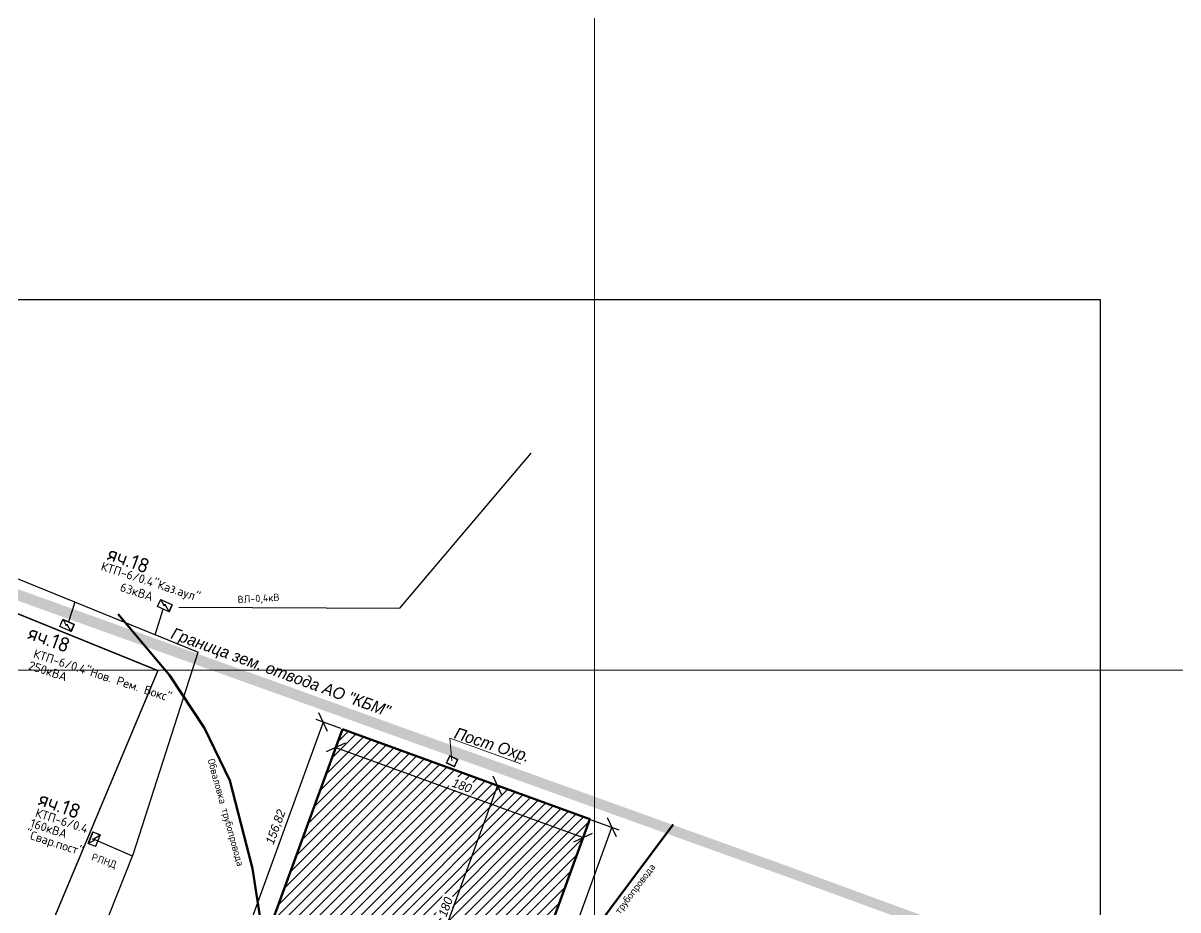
# Model space of a CAD drawing. Header units: millimetres. Extents: x 519 to 9564855, y -810 to 5021775.
# Drawn here: x 9523610 to 9524399, y 5006836 to 5007442 of the extents above; entities that cross this region are included whole.
import ezdxf

# ---------------------------------------------------------------- set-up
doc = ezdxf.new("R2010")
doc.units = ezdxf.units.MM
doc.header["$LTSCALE"] = 2
doc.header["$MEASUREMENT"] = 0
doc.header["$PDMODE"] = 2
doc.header["$PDSIZE"] = 5
for name, pattern in [('92051501$0$GROUND2', [35, 25, -10]), ('DASHED', [0.75, 0.5, -0.25]), ('HIDDEN2', [4.7625, 3.175, -1.5875])]:
    doc.linetypes.add(name, pattern=pattern)
for name, color, linetype in [('0_ANNOT_Dimensions', 7, 'Continuous'), ('COMPOUND', 3, 'Continuous'), ('GRID_PULKOVO', 7, 'Continuous'), ('ROAD_FIELD', 255, '92051501$0$GROUND2')]:
    doc.layers.add(name, color=color, linetype=linetype)
for name, color, linetype, lineweight in [('Land lease as of 24.06.2004', 47, 'HIDDEN2', 70), ('Электро', 1, 'Continuous', 30), ('Электроснаб', 1, 'Continuous', 18), ('Электроснабжене', 1, 'Continuous', 18)]:
    doc.layers.add(name, color=color, linetype=linetype, lineweight=lineweight)
doc.styles.add('GeoApp', font='', dxfattribs={"height": 1})
doc.styles.add('Line_GUGK', font='')
doc.styles.get("Standard").update_dxf_attribs({"font": 'isocpeur.ttf', "width": 0.5})
doc.styles.get('GeoApp').set_extended_font_data('D431', italic=True)
doc.styles.get('Line_GUGK').set_extended_font_data('Bm431', italic=True)
doc.dimstyles.new('ISO-25', dxfattribs={"dimtxt": 15, "dimasz": 10, "dimexe": 5, "dimexo": 5, "dimgap": 5, "dimtad": 1, "dimtxsty": 'Standard', "dimblk": 'OBLIQUE', "dimcen": 50, "dimadec": 0, "dimazin": 0, "dimtfac": 1, "dimtmove": 0, "dimatfit": 3, "dimfxl": 0, "dimarcsym": 0})

# ---------------------------------------------------------------- blocks, each defined once
blk = doc.blocks.new('_Oblique')
at = {"color": 0, "linetype": 'ByBlock', "lineweight": -2}
blk.add_line((-0.5, -0.5), (0.5, 0.5), dxfattribs=at)
blk = doc.blocks.new('*D94')
at = {"color": 0, "lineweight": -2, "transparency": 16777216}
for p, q in [((9523955.61, 5006737.93), (9524011.93, 5006892.51)), ((9523997.76, 5006897.67), (9524016.63, 5006890.8)), ((9523941.44, 5006743.09), (9523960.31, 5006736.22))]:
    blk.add_line(p, q, dxfattribs=at)
at = {"layer": 'DEFPOINTS', "color": 0, "linetype": 'ByBlock', "lineweight": 0, "transparency": 16777216}
for p in [(9523996.82, 5006898.02), (9524011.93, 5006892.51), (9523940.5, 5006743.43)]:
    blk.add_point(p, dxfattribs=at)
at = {"color": 0, "linetype": 'ByBlock', "lineweight": -2, "transparency": 16777216, "xscale": 10, "yscale": 10, "zscale": 10}
for p, rotation in [((9524011.93, 5006892.51), 69.98382279216203), ((9523955.61, 5006737.93), 249.983822792162)]:
    blk.add_blockref('_Oblique', p, dxfattribs=dict(at, rotation=rotation))
at = {"color": 0, "linetype": 'ByBlock', "lineweight": 0, "transparency": 16777216, "insert": (9523978.54, 5006817.13), "char_height": 6, "attachment_point": 5, "rotation": 69.98382, "style": 'Line_GUGK', "bg_fill": 3, "box_fill_scale": 1.25, "bg_fill_color": 256, "bg_fill_true_color": 13158600, "bg_fill_transparency": 0}
blk.add_mtext('164,52', dxfattribs=at)
blk = doc.blocks.new('*D96')
at = {"color": 0, "lineweight": -2, "transparency": 16777216}
for p, q in [((9523814.59, 5006964.4), (9523760.91, 5006817.05)), ((9523826.75, 5006959.97), (9523809.89, 5006966.11)), ((9523773.07, 5006812.62), (9523756.21, 5006818.77))]:
    blk.add_line(p, q, dxfattribs=at)
at = {"layer": 'DEFPOINTS', "color": 0, "linetype": 'ByBlock', "lineweight": 0, "transparency": 16777216}
for p in [(9523827.69, 5006959.63), (9523760.91, 5006817.05), (9523774.01, 5006812.28)]:
    blk.add_point(p, dxfattribs=at)
at = {"color": 0, "linetype": 'ByBlock', "lineweight": -2, "transparency": 16777216, "xscale": 10, "yscale": 10, "zscale": 10}
for p, rotation in [((9523814.59, 5006964.4), 69.98382279340841), ((9523760.91, 5006817.05), 249.9838227934084)]:
    blk.add_blockref('_Oblique', p, dxfattribs=dict(at, rotation=rotation))
at = {"color": 0, "linetype": 'ByBlock', "lineweight": 0, "transparency": 16777216, "insert": (9523782.51, 5006892.63), "char_height": 6, "attachment_point": 5, "rotation": 69.98382, "style": 'Line_GUGK', "bg_fill": 3, "box_fill_scale": 1.25, "bg_fill_color": 256, "bg_fill_true_color": 13158600, "bg_fill_transparency": 0}
blk.add_mtext('156,82', dxfattribs=at)
blk = doc.blocks.new('*D97')
at = {"color": 0, "lineweight": -2, "transparency": 16777216}
for p, q in [((9523827.35, 5006958.69), (9523821.42, 5006942.42)), ((9523823.13, 5006947.11), (9523992.26, 5006885.5)), ((9523996.48, 5006897.08), (9523990.55, 5006880.8))]:
    blk.add_line(p, q, dxfattribs=at)
at = {"layer": 'DEFPOINTS', "color": 0, "linetype": 'ByBlock', "lineweight": 0, "transparency": 16777216}
for p in [(9523827.69, 5006959.63), (9523996.82, 5006898.02), (9523992.26, 5006885.5)]:
    blk.add_point(p, dxfattribs=at)
at = {"color": 0, "linetype": 'ByBlock', "lineweight": -2, "transparency": 16777216, "xscale": 10, "yscale": 10, "zscale": 10}
for p, rotation in [((9523823.13, 5006947.11), 159.9838227928883), ((9523992.26, 5006885.5), 339.9838227928882)]:
    blk.add_blockref('_Oblique', p, dxfattribs=dict(at, rotation=rotation))
at = {"color": 0, "linetype": 'ByBlock', "lineweight": 0, "transparency": 16777216, "insert": (9523909.41, 5006921.01), "char_height": 6, "attachment_point": 5, "rotation": 339.98382, "style": 'Line_GUGK', "bg_fill": 3, "box_fill_scale": 1.25, "bg_fill_color": 256, "bg_fill_true_color": 13158600, "bg_fill_transparency": 0}
blk.add_mtext('180', dxfattribs=at)
blk = doc.blocks.new('*D98')
at = {"color": 0, "lineweight": -2, "transparency": 16777216}
for p, q in [((9523933.71, 5006921.01), (9523872.09, 5006751.88)), ((9523929.41, 5006922.57), (9523938.4, 5006919.3)), ((9523867.8, 5006753.44), (9523876.79, 5006750.17))]:
    blk.add_line(p, q, dxfattribs=at)
at = {"layer": 'DEFPOINTS', "color": 0, "linetype": 'ByBlock', "lineweight": 0, "transparency": 16777216}
for p in [(9523928.47, 5006922.91), (9523866.86, 5006753.79), (9523872.09, 5006751.88)]:
    blk.add_point(p, dxfattribs=at)
at = {"color": 0, "linetype": 'ByBlock', "lineweight": -2, "transparency": 16777216, "xscale": 10, "yscale": 10, "zscale": 10}
for p, rotation in [((9523933.71, 5006921.01), 69.9838227926853), ((9523872.09, 5006751.88), 249.9838227926853)]:
    blk.add_blockref('_Oblique', p, dxfattribs=dict(at, rotation=rotation))
at = {"color": 0, "linetype": 'ByBlock', "lineweight": 0, "transparency": 16777216, "insert": (9523898.2, 5006838.15), "char_height": 6, "attachment_point": 5, "rotation": 69.98382, "style": 'Line_GUGK', "bg_fill": 3, "box_fill_scale": 1.25, "bg_fill_color": 256, "bg_fill_true_color": 13158600, "bg_fill_transparency": 0}
blk.add_mtext('180', dxfattribs=at)
blk = doc.blocks.new('*D107')
at = {"layer": '0_ANNOT_Dimensions', "color": 0, "lineweight": -2, "transparency": 16777216}
for p, q in [((9523314.06, 5006886.19), (9523320.3, 5006901.39)), ((9523318.4, 5006896.76), (9524318.55, 5006485.95)), ((9524314.21, 5006475.39), (9524320.45, 5006490.58))]:
    blk.add_line(p, q, dxfattribs=at)
at = {"layer": 'DEFPOINTS', "color": 0, "lineweight": 25, "transparency": 16777216}
for p in [(9523312.16, 5006881.57), (9524318.55, 5006485.95), (9524312.31, 5006470.76)]:
    blk.add_point(p, dxfattribs=at)
at = {"layer": '0_ANNOT_Dimensions', "color": 0, "lineweight": -2, "transparency": 16777216, "xscale": 10, "yscale": 10, "zscale": 10}
for p, rotation in [((9523318.4, 5006896.76), 157.6697679268706), ((9524318.55, 5006485.95), 337.6697679268705)]:
    blk.add_blockref('_Oblique', p, dxfattribs=dict(at, rotation=rotation))
at = {"layer": '0_ANNOT_Dimensions', "color": 0, "lineweight": 25, "transparency": 16777216, "insert": (9523823.79, 5006704.31), "char_height": 15, "attachment_point": 5, "rotation": 337.66977, "bg_fill": 3, "box_fill_scale": 1.25, "bg_fill_color": 256, "bg_fill_true_color": 13158600, "bg_fill_transparency": 0}
blk.add_mtext('1081,23', dxfattribs=at)

msp = doc.modelspace()

# ---------------------------------------------------------------- hatches: boundary and pattern name
at = {"linetype": 'Continuous'}
h = msp.add_hatch(dxfattribs=at)
h.set_pattern_fill('_USER', color=1, scale=5, angle=45, pattern_type=0)
h.set_pattern_definition([(45, (-20.8386, 4.6274), (-3.535533906, 3.535533906), [])])
h.paths.add_polyline_path([(9523827.69065, 5006959.6272), (9523766.07927, 5006790.49992), (9523935.20656, 5006728.88854), (9523996.81794, 5006898.01582)])

# ---------------------------------------------------------------- linework, layer by layer
at = {"color": 24, "linetype": 'ByBlock', "lineweight": 50}
for p, q in [((9523709.51386, 5006996.48059), (9523674.38441, 5007038.22221)), ((9523733.38676, 5006960.24802), (9523709.51386, 5006996.48059)), ((9523750.751, 5006924.49), (9523733.38676, 5006960.24802)), ((9523766.28109, 5006864.48665), (9523750.751, 5006924.49)), ((9523772.44456, 5006824.55739), (9523766.28109, 5006864.48665))]:
    msp.add_line(p, q, dxfattribs=at)
at = {"linetype": 'ByBlock', "lineweight": 0}
for p, q in [((9523902.40172, 5006937.92671), (9523901.12963, 5006953.4635)), ((9523901.12963, 5006953.4635), (9523949.6122, 5006935.94932))]:
    msp.add_line(p, q, dxfattribs=at)
at = {"color": 1, "linetype": 'ByBlock', "lineweight": 50}
msp.add_lwpolyline([(9523827.69065, 5006959.6272), (9523766.07927, 5006790.49992), (9523935.20656, 5006728.88854), (9523996.81794, 5006898.01582)], close=True, dxfattribs=at)
at = {"layer": 'COMPOUND', "lineweight": 0, "const_width": 1}
msp.add_lwpolyline([(9523429.237, 5006849.055), (9523446.237, 5006894.355), (9523395.437, 5006915.355), (9523466.837, 5007094.855), (9523701.64638, 5006999.60223), (9523606.6179, 5006772.9946), (9523429.237, 5006849.055)], dxfattribs=at)
msp.add_lwpolyline([(9523901.09207, 5006941.31863), (9523906.47295, 5006938.79379), (9523904.24681, 5006934.04948), (9523898.86593, 5006936.57432)], close=True, dxfattribs=at)
at = {"layer": 'GRID_PULKOVO', "lineweight": 0}
for p, q in [((9524000, 5011000), (9524000, 4992000)), ((9519000, 5007000), (9533000, 5007000))]:
    msp.add_line(p, q, dxfattribs=at)
at = {"layer": 'Land lease as of 24.06.2004', "color": 35, "linetype": 'DASHED', "lineweight": 0, "ltscale": 5, "const_width": 7}
for points in [[(9524130, 5006863), (9523371.76022, 5007135.84434)], [(9524130, 5006863), (9523386, 5007130)], [(9524130, 5006863), (9524380.42, 5006771.22)]]:
    msp.add_lwpolyline(points, dxfattribs=at)
at = {"layer": 'Электро'}
for p, q in [((9523866.94677, 5007042.17402, 0), (9523956.76431, 5007148.12709, 0)), ((9523644.97803, 5007046.3848, 0), (9523640.58058, 5007032.85083, 0)), ((9523701.45678, 5007043.29711, 0), (9523703.609, 5007048.12542, 0)), ((9523709.24267, 5007039.82654, 0), (9523701.45678, 5007043.29711, 0)), ((9523703.609, 5007048.12542, 0), (9523711.39489, 5007044.65485, 0)), ((9523711.33029, 5007044.63008, 0), (9523703.7512, 5007048.00847, 0)), ((9523703.7512, 5007048.00847, 0), (9523705.83316, 5007043.86636, 0)), ((9523705.83316, 5007043.86636, 0), (9523706.31669, 5007044.95111, 0)), ((9523706.31669, 5007044.95111, 0), (9523709.14184, 5007039.88948, 0)), ((9523709.14184, 5007039.88948, 0), (9523711.33029, 5007044.63008, 0)), ((9523711.39489, 5007044.65485, 0), (9523709.24267, 5007039.82654, 0)), ((9523716.02106, 5007043.04126, 0), (9523866.94677, 5007042.17402, 0)), ((9523634.53541, 5007029.7578, 0), (9523636.68763, 5007034.58611, 0)), ((9523636.68763, 5007034.58611, 0), (9523644.47352, 5007031.11554, 0)), ((9523699.68568, 5007024.1297, 0), (9523705.34972, 5007041.56182, 0)), ((9523642.3213, 5007026.28723, 0), (9523634.53541, 5007029.7578, 0)), ((9523644.40892, 5007031.09077, 0), (9523636.82983, 5007034.46916, 0)), ((9523636.82983, 5007034.46916, 0), (9523638.91179, 5007030.32705, 0)), ((9523638.91179, 5007030.32705, 0), (9523639.39532, 5007031.41181, 0)), ((9523639.39532, 5007031.41181, 0), (9523642.22047, 5007026.35017, 0)), ((9523642.22047, 5007026.35017, 0), (9523644.40892, 5007031.09077, 0)), ((9523644.47352, 5007031.11554, 0), (9523642.3213, 5007026.28723, 0)), ((9523654.05084, 5006881.47566), (9523657.23253, 5006889.38399)), ((9523657.25966, 5006889.32034), (9523654.16248, 5006881.62206)), ((9523657.12335, 5006884.29832), (9523662.07758, 5006887.30783)), ((9523657.23253, 5006889.38399), (9523662.13678, 5006887.41091)), ((9523662.07758, 5006887.30783), (9523657.25966, 5006889.32034)), ((9523662.13678, 5006887.41091), (9523658.95509, 5006879.50257)), ((9523658.95509, 5006879.50257), (9523654.05084, 5006881.47566)), ((9523654.16248, 5006881.62206), (9523658.22516, 5006883.85504)), ((9523658.22516, 5006883.85504), (9523657.12335, 5006884.29832))]:
    msp.add_line(p, q, dxfattribs=at)
at = {"layer": 'Электроснаб', "color": 1, "linetype": 'ByBlock', "lineweight": 0}
for p, q in [((9523866.94677, 5007042.17402, 0), (9523956.76431, 5007148.12709, 0)), ((9523644.97803, 5007046.3848, 0), (9523640.58058, 5007032.85083, 0)), ((9523701.45678, 5007043.29711, 0), (9523703.609, 5007048.12542, 0)), ((9523709.24267, 5007039.82654, 0), (9523701.45678, 5007043.29711, 0)), ((9523703.609, 5007048.12542, 0), (9523711.39489, 5007044.65485, 0)), ((9523711.33029, 5007044.63008, 0), (9523703.7512, 5007048.00847, 0)), ((9523703.7512, 5007048.00847, 0), (9523705.83316, 5007043.86636, 0)), ((9523705.83316, 5007043.86636, 0), (9523706.31669, 5007044.95111, 0)), ((9523706.31669, 5007044.95111, 0), (9523709.14184, 5007039.88948, 0)), ((9523709.14184, 5007039.88948, 0), (9523711.33029, 5007044.63008, 0)), ((9523711.39489, 5007044.65485, 0), (9523709.24267, 5007039.82654, 0)), ((9523716.02106, 5007043.04126, 0), (9523866.94677, 5007042.17402, 0)), ((9523634.53541, 5007029.7578, 0), (9523636.68763, 5007034.58611, 0)), ((9523636.68763, 5007034.58611, 0), (9523644.47352, 5007031.11554, 0)), ((9523699.68568, 5007024.1297, 0), (9523705.34972, 5007041.56182, 0)), ((9523642.3213, 5007026.28723, 0), (9523634.53541, 5007029.7578, 0)), ((9523644.40892, 5007031.09077, 0), (9523636.82983, 5007034.46916, 0)), ((9523636.82983, 5007034.46916, 0), (9523638.91179, 5007030.32705, 0)), ((9523638.91179, 5007030.32705, 0), (9523639.39532, 5007031.41181, 0)), ((9523639.39532, 5007031.41181, 0), (9523642.22047, 5007026.35017, 0)), ((9523642.22047, 5007026.35017, 0), (9523644.40892, 5007031.09077, 0)), ((9523644.47352, 5007031.11554, 0), (9523642.3213, 5007026.28723, 0)), ((9523654.05084, 5006881.47566), (9523657.23253, 5006889.38399)), ((9523657.25966, 5006889.32034), (9523654.16248, 5006881.62206)), ((9523657.12335, 5006884.29832), (9523662.07758, 5006887.30783)), ((9523657.23253, 5006889.38399), (9523662.13678, 5006887.41091)), ((9523662.07758, 5006887.30783), (9523657.25966, 5006889.32034)), ((9523662.13678, 5006887.41091), (9523658.95509, 5006879.50257)), ((9523658.95509, 5006879.50257), (9523654.05084, 5006881.47566)), ((9523654.16248, 5006881.62206), (9523658.22516, 5006883.85504)), ((9523658.22516, 5006883.85504), (9523657.12335, 5006884.29832))]:
    msp.add_line(p, q, dxfattribs=at)
at = {"layer": 'Электроснабжене', "color": 1, "linetype": 'ByBlock', "lineweight": 0}
for p, q in [((9523866.94677, 5007042.17402, 0), (9523956.76431, 5007148.12709, 0)), ((9523644.97803, 5007046.3848, 0), (9523640.58058, 5007032.85083, 0)), ((9523701.45678, 5007043.29711, 0), (9523703.609, 5007048.12542, 0)), ((9523709.24267, 5007039.82654, 0), (9523701.45678, 5007043.29711, 0)), ((9523703.609, 5007048.12542, 0), (9523711.39489, 5007044.65485, 0)), ((9523711.33029, 5007044.63008, 0), (9523703.7512, 5007048.00847, 0)), ((9523703.7512, 5007048.00847, 0), (9523705.83316, 5007043.86636, 0)), ((9523705.83316, 5007043.86636, 0), (9523706.31669, 5007044.95111, 0)), ((9523706.31669, 5007044.95111, 0), (9523709.14184, 5007039.88948, 0)), ((9523709.14184, 5007039.88948, 0), (9523711.33029, 5007044.63008, 0)), ((9523711.39489, 5007044.65485, 0), (9523709.24267, 5007039.82654, 0)), ((9523716.02106, 5007043.04126, 0), (9523866.94677, 5007042.17402, 0)), ((9523634.53541, 5007029.7578, 0), (9523636.68763, 5007034.58611, 0)), ((9523636.68763, 5007034.58611, 0), (9523644.47352, 5007031.11554, 0)), ((9523699.68568, 5007024.1297, 0), (9523705.34972, 5007041.56182, 0)), ((9523642.3213, 5007026.28723, 0), (9523634.53541, 5007029.7578, 0)), ((9523644.40892, 5007031.09077, 0), (9523636.82983, 5007034.46916, 0)), ((9523636.82983, 5007034.46916, 0), (9523638.91179, 5007030.32705, 0)), ((9523638.91179, 5007030.32705, 0), (9523639.39532, 5007031.41181, 0)), ((9523639.39532, 5007031.41181, 0), (9523642.22047, 5007026.35017, 0)), ((9523642.22047, 5007026.35017, 0), (9523644.40892, 5007031.09077, 0)), ((9523644.47352, 5007031.11554, 0), (9523642.3213, 5007026.28723, 0)), ((9523654.05084, 5006881.47566), (9523657.23253, 5006889.38399)), ((9523657.25966, 5006889.32034), (9523654.16248, 5006881.62206)), ((9523657.12335, 5006884.29832), (9523662.07758, 5006887.30783)), ((9523657.23253, 5006889.38399), (9523662.13678, 5006887.41091)), ((9523662.07758, 5006887.30783), (9523657.25966, 5006889.32034)), ((9523662.13678, 5006887.41091), (9523658.95509, 5006879.50257)), ((9523658.95509, 5006879.50257), (9523654.05084, 5006881.47566)), ((9523654.16248, 5006881.62206), (9523658.22516, 5006883.85504)), ((9523658.22516, 5006883.85504), (9523657.12335, 5006884.29832))]:
    msp.add_line(p, q, dxfattribs=at)
at = {"layer": 'Электроснабжене', "color": 1, "linetype": 'ByBlock', "lineweight": 30}
for p, q in [((9523457.76209, 5007122.54433, 0), (9523729.15195, 5007012.14281, 0)), ((9523685.02598, 5006874.74553), (9523729.15195, 5007012.14281, 0)), ((9523684.30344, 5006872.93082), (9523657.20304, 5006884.74742)), ((9523636.48435, 5006752.82962), (9523685.02598, 5006874.74553))]:
    msp.add_line(p, q, dxfattribs=at)

# ---------------------------------------------------------------- texts
at = {"linetype": 'ByBlock', "lineweight": 0, "style": 'GeoApp'}
msp.add_text('Пост Охр.', height=8, rotation=342.00000001, dxfattribs=at).set_placement((9523903.47409, 5006953.49719, 0))
at = {"layer": 'Электро'}
for s, height, rotation, p in [('яч.18', 10, 339.72368774, (9523666.35383, 5007075.68009, 0)), ('КТП-6/0.4"Каз.аул"', 6, 342.00000001, (9523662.18908, 5007068.4314, 0)), ('63кВА', 6, 342.00000001, (9523675.22884, 5007054.14776, 0)), ('ВЛ-0,4кВ', 5, 3.34431151, (9523756.22259, 5007045.62036, -0.00006)), ('яч.18', 10, 339.72368774, (9523612.03599, 5007021.60021, 0)), ('КТП-6/0.4"Нов. Рем. Бокс"', 6, 342.00000001, (9523615.982, 5007008.64005, 0)), ('250кВА', 6, 342.00000001, (9523612.7288, 5007000.62155, 0)), ('яч.18', 10, 339.67510434, (9523619.23511, 5006908.07072, 0)), ('КТП-6/0.4', 6, 342.00000001, (9523617.33092, 5006899.92587, 0)), ('160кВА', 6, 342.00000001, (9523613.84247, 5006892.89803, 0)), ('"Свар.пост"', 6, 342.00000001, (9523610.56135, 5006885.58637, 0)), ('РЛНД', 5, 340.7667046, (9523655.75295, 5006870.18382, 0))]:
    msp.add_text(s, height=height, rotation=rotation, dxfattribs=at).set_placement(p)
at = {"layer": 'Электроснаб', "color": 1, "linetype": 'ByBlock', "lineweight": 0}
for s, height, rotation, p in [('яч.18', 10, 339.72368774, (9523666.35383, 5007075.68009, 0)), ('КТП-6/0.4"Каз.аул"', 6, 342.00000001, (9523662.18908, 5007068.4314, 0)), ('63кВА', 6, 342.00000001, (9523675.22884, 5007054.14776, 0)), ('ВЛ-0,4кВ', 5, 3.34431151, (9523756.22259, 5007045.62036, -0.00006)), ('яч.18', 10, 339.72368774, (9523612.03599, 5007021.60021, 0)), ('КТП-6/0.4"Нов. Рем. Бокс"', 6, 342.00000001, (9523615.982, 5007008.64005, 0)), ('250кВА', 6, 342.00000001, (9523612.7288, 5007000.62155, 0)), ('яч.18', 10, 339.67510434, (9523619.23511, 5006908.07072, 0)), ('КТП-6/0.4', 6, 342.00000001, (9523617.33092, 5006899.92587, 0)), ('160кВА', 6, 342.00000001, (9523613.84247, 5006892.89803, 0)), ('"Свар.пост"', 6, 342.00000001, (9523610.56135, 5006885.58637, 0)), ('РЛНД', 5, 340.7667046, (9523655.75295, 5006870.18382, 0))]:
    msp.add_text(s, height=height, rotation=rotation, dxfattribs=at).set_placement(p)
at = {"layer": 'Электроснабжене', "color": 1, "linetype": 'ByBlock', "lineweight": 0}
for s, height, rotation, p in [('яч.18', 10, 339.72368774, (9523666.35383, 5007075.68009, 0)), ('КТП-6/0.4"Каз.аул"', 6, 342.00000001, (9523662.18908, 5007068.4314, 0)), ('63кВА', 6, 342.00000001, (9523675.22884, 5007054.14776, 0)), ('ВЛ-0,4кВ', 5, 3.34431151, (9523756.22259, 5007045.62036, -0.00006)), ('яч.18', 10, 339.72368774, (9523612.03599, 5007021.60021, 0)), ('КТП-6/0.4"Нов. Рем. Бокс"', 6, 342.00000001, (9523615.982, 5007008.64005, 0)), ('250кВА', 6, 342.00000001, (9523612.7288, 5007000.62155, 0)), ('яч.18', 10, 339.67510434, (9523619.23511, 5006908.07072, 0)), ('КТП-6/0.4', 6, 342.00000001, (9523617.33092, 5006899.92587, 0)), ('160кВА', 6, 342.00000001, (9523613.84247, 5006892.89803, 0)), ('"Свар.пост"', 6, 342.00000001, (9523610.56135, 5006885.58637, 0)), ('РЛНД', 5, 340.7667046, (9523655.75295, 5006870.18382, 0))]:
    msp.add_text(s, height=height, rotation=rotation, dxfattribs=at).set_placement(p)

# ---------------------------------------------------------------- next in the draw order: dimensions: what is measured, and where the dimension line sits
at = {"linetype": 'ByBlock', "lineweight": 0}
for p1, p2, distance, override, picture, middle in [((9523827.69065, 5006959.6272), (9523774.01362, 5006812.28023), -13.94754, {"dimtxt": 6, "dimasz": 10, "dimexo": 1, "dimgap": 2, "dimtxsty": 'Line_GUGK', "dimfxl": 3, "dimtfill": 1}, '*D96', (9523782.5122, 5006892.63477)), ((9523940.50453, 5006743.43182), (9523996.81794, 5006898.01582), -16.0811, {"dimtxt": 6, "dimexo": 1, "dimgap": 2, "dimtxsty": 'Line_GUGK', "dimfxl": 3, "dimtfill": 1}, '*D94', (9523978.53608, 5006817.12651))]:
    dim = msp.add_aligned_dim(p1=p1, p2=p2, distance=distance, dimstyle='ISO-25', override=override, dxfattribs=at)
    dim.commit()
    dim.dimension.update_dxf_attribs({"geometry": picture, "text_midpoint": middle})

# ---------------------------------------------------------------- next in the draw order: linework, layer by layer
at = {"color": 24, "linetype": 'ByBlock', "lineweight": 50}
msp.add_line((9523886.178, 5006671.093), (9524053.848, 5006894.355), dxfattribs=at)

# ---------------------------------------------------------------- next in the draw order: texts
at = {"linetype": 'ByBlock', "lineweight": 40, "style": 'GeoApp'}
msp.add_text('Граница зем. отвода АО "КБМ"', height=8, rotation=340.07813882, dxfattribs=at).set_placement((9523709.87703, 5007021.80754, 0))
at = {"color": 24, "linetype": 'ByBlock', "lineweight": 0}
for rotation, p in [(285.63229546, (9523735.50815, 5006938.6214, 0)), (52.96811751, (9523996.21814, 5006804.83881, 0))]:
    msp.add_text('Обваловка трубопровода', height=5, rotation=rotation, dxfattribs=at).set_placement(p)

# ---------------------------------------------------------------- next in the draw order: dimensions: what is measured, and where the dimension line sits
at = {"linetype": 'ByBlock', "lineweight": 0}
dim = msp.add_aligned_dim(p1=(9523827.69065, 5006959.6272), p2=(9523996.81794, 5006898.01582), distance=-13.31784, dimstyle='ISO-25', override={"dimtxt": 6, "dimexo": 1, "dimgap": 2, "dimtxsty": 'Line_GUGK', "dimfxl": 3, "dimtfill": 1}, dxfattribs=at)
dim.commit()
dim.dimension.update_dxf_attribs({"geometry": '*D97', "text_midpoint": (9523909.40722, 5006921.0061)})

# ---------------------------------------------------------------- next in the draw order: dimensions: what is measured, and where the dimension line sits
dim = msp.add_aligned_dim(p1=(9523928.4694, 5006922.91451), p2=(9523866.85802, 5006753.78723), distance=5.57281, dimstyle='ISO-25', override={"dimtxt": 6, "dimexo": 1, "dimgap": 2, "dimtxsty": 'Line_GUGK', "dimfxl": 3, "dimtfill": 1}, dxfattribs=at)
dim.commit()
dim.dimension.update_dxf_attribs({"geometry": '*D98', "text_midpoint": (9523898.20192, 5006838.1548)})

# ---------------------------------------------------------------- next in the draw order: dimensions: what is measured, and where the dimension line sits
at = {"layer": '0_ANNOT_Dimensions', "lineweight": 25}
dim = msp.add_aligned_dim(p1=(9523312.16041, 5006881.56891), p2=(9524312.30554, 5006470.76287), distance=16.42331, dimstyle='ISO-25', override={"dimtfill": 1}, dxfattribs=at)
dim.commit()
dim.dimension.update_dxf_attribs({"geometry": '*D107', "text_midpoint": (9523823.79214, 5006704.30774)})

# ---------------------------------------------------------------- next in the draw order: linework, layer by layer
at = {"layer": 'ROAD_FIELD', "linetype": 'ByBlock', "lineweight": 25}
msp.add_lwpolyline([(9522341.78153, 5007253.171), (9524345.55642, 5007253.171), (9524345.55642, 5005849.87697), (9522341.78153, 5005849.87697)], close=True, dxfattribs=at)

doc.saveas('drawing.dxf')
